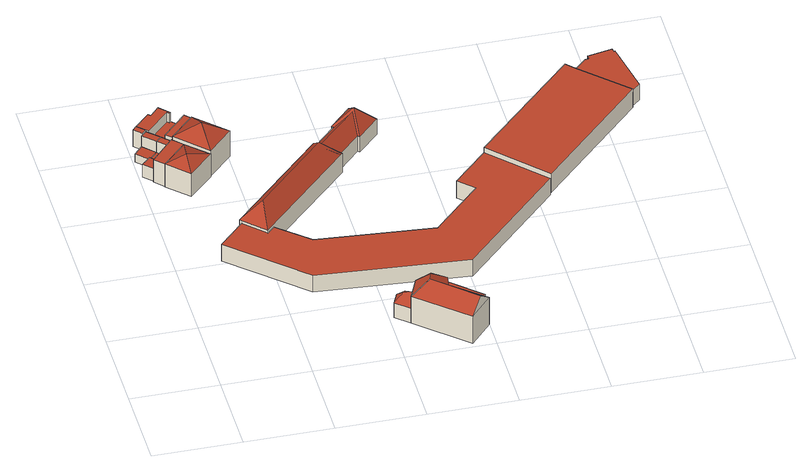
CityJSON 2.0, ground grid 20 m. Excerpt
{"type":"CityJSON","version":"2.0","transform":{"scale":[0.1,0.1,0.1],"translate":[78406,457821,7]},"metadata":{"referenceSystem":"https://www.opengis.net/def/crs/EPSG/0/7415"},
"CityObjects":{
"building1":{"type":"Building","children":["building1-1","building1-2","building1-3","building1-4","building1-5","building1-6","building1-7","building1-8"]},
"building1-1":{"type":"BuildingPart","attributes":{"roofType":"1000","RelativeEavesHeight":2.15,"RelativeRidgeHeight":2.15,"AbsoluteEavesHeight":10.66,"AbsoluteRidgeHeight":10.66},"parents":["building1"],"geometry":[{"type":"Solid","lod":"2","boundaries":[[[[0,1,2,3]],[[1,4,5,2]],[[4,6,7,5]],[[6,0,3,7]],[[6,4,1,0]],[[3,2,5,7]]]],"semantics":{"surfaces":[{"type":"WallSurface"},{"type":"RoofSurface","Direction":0,"Slope":90},{"type":"GroundSurface"}],"values":[[0,0,0,0,1,2]]}}]},
"building1-2":{"type":"BuildingPart","attributes":{"roofType":"1000","RelativeEavesHeight":4.39,"RelativeRidgeHeight":4.39,"AbsoluteEavesHeight":13.56,"AbsoluteRidgeHeight":13.56},"parents":["building1"],"geometry":[{"type":"Solid","lod":"2","boundaries":[[[[8,9,10,11]],[[9,12,13,10]],[[12,14,15,13]],[[14,8,11,15]],[[14,12,9,8]],[[11,10,13,15]]]],"semantics":{"surfaces":[{"type":"WallSurface"},{"type":"RoofSurface","Direction":0,"Slope":90},{"type":"GroundSurface"}],"values":[[0,0,0,0,1,2]]}}]},
"building1-3":{"type":"BuildingPart","attributes":{"roofType":"1000","RelativeEavesHeight":4.67,"RelativeRidgeHeight":4.67,"AbsoluteEavesHeight":13.56,"AbsoluteRidgeHeight":13.56},"parents":["building1"],"geometry":[{"type":"Solid","lod":"2","boundaries":[[[[9,16,17,18]],[[16,19,20,17]],[[19,12,21,20]],[[12,9,18,21]],[[12,19,16,9]],[[18,17,20,21]]]],"semantics":{"surfaces":[{"type":"WallSurface"},{"type":"RoofSurface","Direction":0,"Slope":90},{"type":"GroundSurface"}],"values":[[0,0,0,0,1,2]]}}]},
"building1-4":{"type":"BuildingPart","attributes":{"roofType":"1000","RelativeEavesHeight":4.56,"RelativeRidgeHeight":4.56,"AbsoluteEavesHeight":14.04,"AbsoluteRidgeHeight":14.04},"parents":["building1"],"geometry":[{"type":"Solid","lod":"2","boundaries":[[[[22,23,24,25]],[[23,26,27,24]],[[26,28,29,27]],[[28,22,25,29]],[[28,26,23,22]],[[25,24,27,29]]]],"semantics":{"surfaces":[{"type":"WallSurface"},{"type":"RoofSurface","Direction":0,"Slope":90},{"type":"GroundSurface"}],"values":[[0,0,0,0,1,2]]}}]},
"building1-5":{"type":"BuildingPart","attributes":{"roofType":"1000","RelativeEavesHeight":5.96,"RelativeRidgeHeight":5.96,"AbsoluteEavesHeight":13.98,"AbsoluteRidgeHeight":13.98},"parents":["building1"],"geometry":[{"type":"Solid","lod":"2","boundaries":[[[[30,31,32,33]],[[31,34,35,32]],[[34,36,37,35]],[[36,30,33,37]],[[36,34,31,30]],[[33,32,35,37]]]],"semantics":{"surfaces":[{"type":"WallSurface"},{"type":"RoofSurface","Direction":0,"Slope":90},{"type":"GroundSurface"}],"values":[[0,0,0,0,1,2]]}}]},
"building1-6":{"type":"BuildingPart","attributes":{"roofType":"1120","RelativeEavesHeight":6.04,"RelativeRidgeHeight":8,"AbsoluteEavesHeight":13.98,"AbsoluteRidgeHeight":15.94},"parents":["building1"],"geometry":[{"type":"Solid","lod":"2","boundaries":[[[[38,39,40,41]],[[39,30,42,40]],[[30,36,43,42]],[[36,38,41,43]],[[39,38,44]],[[30,39,44]],[[36,30,44]],[[38,36,44]],[[41,40,42,43]]]],"semantics":{"surfaces":[{"type":"WallSurface"},{"type":"RoofSurface","Direction":134.62,"Slope":58.09},{"type":"RoofSurface","Direction":225.06,"Slope":58.84},{"type":"RoofSurface","Direction":314.38,"Slope":59.77},{"type":"RoofSurface","Direction":44.62,"Slope":67.28},{"type":"GroundSurface"}],"values":[[0,0,0,0,1,2,3,4,5]]}}]},
"building1-7":{"type":"BuildingPart","attributes":{"roofType":"1000","RelativeEavesHeight":2.37,"RelativeRidgeHeight":2.37,"AbsoluteEavesHeight":10.66,"AbsoluteRidgeHeight":10.66},"parents":["building1"],"geometry":[{"type":"Solid","lod":"2","boundaries":[[[[45,0,46,47]],[[0,48,49,46]],[[48,50,51,49]],[[50,45,47,51]],[[50,48,0,45]],[[47,46,49,51]]]],"semantics":{"surfaces":[{"type":"WallSurface"},{"type":"RoofSurface","Direction":0,"Slope":90},{"type":"GroundSurface"}],"values":[[0,0,0,0,1,2]]}}]},
"building1-8":{"type":"BuildingPart","attributes":{"roofType":"1000","RelativeEavesHeight":3.22,"RelativeRidgeHeight":3.22,"AbsoluteEavesHeight":11.26,"AbsoluteRidgeHeight":11.26},"parents":["building1"],"geometry":[{"type":"Solid","lod":"2","boundaries":[[[[52,53,54,55]],[[53,56,57,54]],[[56,58,59,57]],[[58,52,55,59]],[[58,56,53,52]],[[55,54,57,59]]]],"semantics":{"surfaces":[{"type":"WallSurface"},{"type":"RoofSurface","Direction":0,"Slope":90},{"type":"GroundSurface"}],"values":[[0,0,0,0,1,2]]}}]},
"building2":{"type":"Building","children":["building2-1","building2-2","building2-3","building2-4"]},
"building2-1":{"type":"BuildingPart","attributes":{"roofType":"1000","RelativeEavesHeight":4.28,"RelativeRidgeHeight":4.28,"AbsoluteEavesHeight":14.04,"AbsoluteRidgeHeight":14.04},"parents":["building2"],"geometry":[{"type":"Solid","lod":"2","boundaries":[[[[60,61,62,63]],[[61,64,65,62]],[[64,26,66,65]],[[26,67,68,66]],[[67,69,70,68]],[[69,71,72,70]],[[71,73,74,72]],[[73,60,63,74]],[[73,71,69,67,26,64,61,60]],[[63,62,65,66,68,70,72,74]]]],"semantics":{"surfaces":[{"type":"WallSurface"},{"type":"RoofSurface","Direction":0,"Slope":90},{"type":"GroundSurface"}],"values":[[0,0,0,0,0,0,0,0,1,2]]}}]},
"building2-2":{"type":"BuildingPart","attributes":{"roofType":"1000","RelativeEavesHeight":2.06,"RelativeRidgeHeight":2.06,"AbsoluteEavesHeight":11.59,"AbsoluteRidgeHeight":11.59},"parents":["building2"],"geometry":[{"type":"Solid","lod":"2","boundaries":[[[[75,76,77,78]],[[76,79,80,77]],[[79,81,82,80]],[[81,83,84,82]],[[83,85,86,84]],[[85,75,78,86]],[[85,83,81,79,76,75]],[[78,77,80,82,84,86]]]],"semantics":{"surfaces":[{"type":"WallSurface"},{"type":"RoofSurface","Direction":0,"Slope":90},{"type":"GroundSurface"}],"values":[[0,0,0,0,0,0,1,2]]}}]},
"building2-3":{"type":"BuildingPart","attributes":{"roofType":"1000","RelativeEavesHeight":5.45,"RelativeRidgeHeight":5.45,"AbsoluteEavesHeight":14.64,"AbsoluteRidgeHeight":14.64},"parents":["building2"],"geometry":[{"type":"Solid","lod":"2","boundaries":[[[[87,88,89,90]],[[88,91,92,89]],[[91,93,94,92]],[[93,87,90,94]],[[93,91,88,87]],[[90,89,92,94]]]],"semantics":{"surfaces":[{"type":"WallSurface"},{"type":"RoofSurface","Direction":0,"Slope":90},{"type":"GroundSurface"}],"values":[[0,0,0,0,1,2]]}}]},
"building2-4":{"type":"BuildingPart","attributes":{"roofType":"1120","RelativeEavesHeight":6.85,"RelativeRidgeHeight":9.78,"AbsoluteEavesHeight":14.94,"AbsoluteRidgeHeight":17.86},"parents":["building2"],"geometry":[{"type":"Solid","lod":"2","boundaries":[[[[95,96,97,98]],[[96,99,100,97]],[[99,101,102,100]],[[101,95,98,102]],[[96,95,103]],[[99,96,103]],[[101,99,103]],[[95,101,103]],[[98,97,100,102]]]],"semantics":{"surfaces":[{"type":"WallSurface"},{"type":"RoofSurface","Direction":44.62,"Slope":53.3},{"type":"RoofSurface","Direction":134.62,"Slope":58.01},{"type":"RoofSurface","Direction":224.62,"Slope":53.3},{"type":"RoofSurface","Direction":314.18,"Slope":58.01},{"type":"GroundSurface"}],"values":[[0,0,0,0,1,2,3,4,5]]}}]},
"building3":{"type":"Building","children":["building3-1","building3-2","building3-3","building3-4"]},
"building3-1":{"type":"BuildingPart","attributes":{"roofType":"1030","RelativeEavesHeight":7.12,"RelativeRidgeHeight":10.25,"AbsoluteEavesHeight":15.15,"AbsoluteRidgeHeight":18.29},"parents":["building3"],"geometry":[{"type":"Solid","lod":"2","boundaries":[[[[104,105,106,107]],[[105,108,109,106]],[[108,110,111,109]],[[110,104,107,111]],[[108,105,112]],[[104,110,113]],[[105,104,113,112]],[[110,108,112,113]],[[107,106,109,111]]]],"semantics":{"surfaces":[{"type":"WallSurface"},{"type":"RoofSurface","Direction":221.69,"Slope":49.26},{"type":"RoofSurface","Direction":41.28,"Slope":49.19},{"type":"GroundSurface"}],"values":[[0,0,0,0,0,0,1,2,3]]}}]},
"building3-2":{"type":"BuildingPart","attributes":{"roofType":"1130","RelativeEavesHeight":3.82,"RelativeRidgeHeight":6.2,"AbsoluteEavesHeight":11.85,"AbsoluteRidgeHeight":14.24},"parents":["building3"],"geometry":[{"type":"Solid","lod":"2","boundaries":[[[[114,115,116,106]],[[115,117,118,116]],[[117,119,120,118]],[[119,114,106,120]],[[117,115,121]],[[114,119,122]],[[115,114,122,121]],[[119,117,121,122]],[[106,116,118,120]]]],"semantics":{"surfaces":[{"type":"WallSurface"},{"type":"RoofSurface","Direction":293.66,"Slope":41.16},{"type":"RoofSurface","Direction":216.11,"Slope":43.84},{"type":"RoofSurface","Direction":10.55,"Slope":43.74},{"type":"GroundSurface"}],"values":[[0,0,0,0,1,0,2,3,4]]}}]},
"building3-3":{"type":"BuildingPart","attributes":{"roofType":"1130","RelativeEavesHeight":7.09,"RelativeRidgeHeight":10.22,"AbsoluteEavesHeight":15.15,"AbsoluteRidgeHeight":18.29},"parents":["building3"],"geometry":[{"type":"Solid","lod":"2","boundaries":[[[[105,123,124,125]],[[123,126,127,124]],[[126,108,128,127]],[[108,105,125,128]],[[126,123,129]],[[105,108,112]],[[123,105,112,129]],[[108,126,129,112]],[[125,124,127,128]]]],"semantics":{"surfaces":[{"type":"WallSurface"},{"type":"RoofSurface","Direction":4.89,"Slope":32.22},{"type":"RoofSurface","Direction":292.42,"Slope":48.17},{"type":"RoofSurface","Direction":102.4,"Slope":50.51},{"type":"GroundSurface"}],"values":[[0,0,0,0,1,0,2,3,4]]}}]},
"building3-4":{"type":"BuildingPart","attributes":{"roofType":"1000","RelativeEavesHeight":6.67,"RelativeRidgeHeight":6.67,"AbsoluteEavesHeight":14.8,"AbsoluteRidgeHeight":14.8},"parents":["building3"],"geometry":[{"type":"Solid","lod":"2","boundaries":[[[[130,131,132,133]],[[131,134,128,132]],[[134,135,136,128]],[[135,130,133,136]],[[135,134,131,130]],[[133,132,128,136]]]],"semantics":{"surfaces":[{"type":"WallSurface"},{"type":"RoofSurface","Direction":0,"Slope":90},{"type":"GroundSurface"}],"values":[[0,0,0,0,1,2]]}}]},
"building4":{"type":"Building","children":["building4-1","building4-2","building4-3","building4-4","building4-5","building4-6"]},
"building4-1":{"type":"BuildingPart","attributes":{"roofType":"1040","RelativeEavesHeight":5.06,"RelativeRidgeHeight":9.15,"AbsoluteEavesHeight":12.93,"AbsoluteRidgeHeight":17.02},"parents":["building4"],"geometry":[{"type":"Solid","lod":"2","boundaries":[[[[137,138,139,140]],[[138,141,142,139]],[[141,143,144,142]],[[143,137,140,144]],[[141,138,145]],[[137,143,146]],[[138,137,146,145]],[[143,141,145,146]],[[140,139,142,144]]]],"semantics":{"surfaces":[{"type":"WallSurface"},{"type":"RoofSurface","Direction":44.25,"Slope":41.56},{"type":"RoofSurface","Direction":224.41,"Slope":41.56},{"type":"RoofSurface","Direction":314.61,"Slope":40.69},{"type":"RoofSurface","Direction":134.65,"Slope":40.69},{"type":"GroundSurface"}],"values":[[0,0,0,0,1,2,3,4,5]]}}]},
"building4-2":{"type":"BuildingPart","attributes":{"roofType":"1120","RelativeEavesHeight":4.13,"RelativeRidgeHeight":8.23,"AbsoluteEavesHeight":12.53,"AbsoluteRidgeHeight":16.62},"parents":["building4"],"geometry":[{"type":"Solid","lod":"2","boundaries":[[[[147,148,149,150]],[[148,151,152,149]],[[151,153,154,152]],[[153,147,150,154]],[[148,147,155]],[[151,148,155]],[[153,151,155]],[[147,153,155]],[[150,149,152,154]]]],"semantics":{"surfaces":[{"type":"WallSurface"},{"type":"RoofSurface","Direction":44.56,"Slope":40.66},{"type":"RoofSurface","Direction":134.52,"Slope":40.69},{"type":"RoofSurface","Direction":224.56,"Slope":40.66},{"type":"RoofSurface","Direction":314.75,"Slope":40.69},{"type":"GroundSurface"}],"values":[[0,0,0,0,1,2,3,4,5]]}}]},
"building4-3":{"type":"BuildingPart","attributes":{"roofType":"1000","RelativeEavesHeight":4.14,"RelativeRidgeHeight":4.14,"AbsoluteEavesHeight":12.68,"AbsoluteRidgeHeight":12.68},"parents":["building4"],"geometry":[{"type":"Solid","lod":"2","boundaries":[[[[156,157,158,159]],[[157,160,161,158]],[[160,162,163,161]],[[162,164,165,163]],[[164,166,167,165]],[[166,168,169,167]],[[168,170,171,169]],[[170,172,173,171]],[[172,174,175,173]],[[174,176,177,175]],[[176,156,159,177]],[[176,174,172,170,168,166,164,162,160,157,156]],[[159,158,161,163,165,167,169,171,173,175,177]]]],"semantics":{"surfaces":[{"type":"WallSurface"},{"type":"RoofSurface","Direction":168.62,"Slope":90},{"type":"GroundSurface"}],"values":[[0,0,0,0,0,0,0,0,0,0,0,1,2]]}}]},
"building4-4":{"type":"BuildingPart","attributes":{"roofType":"1000","RelativeEavesHeight":5.03,"RelativeRidgeHeight":5.03,"AbsoluteEavesHeight":13.48,"AbsoluteRidgeHeight":13.48},"parents":["building4"],"geometry":[{"type":"Solid","lod":"2","boundaries":[[[[178,179,180,181]],[[179,182,183,180]],[[182,184,159,183]],[[184,185,177,159]],[[185,178,181,177]],[[185,184,182,179,178]],[[181,180,183,159,177]]]],"semantics":{"surfaces":[{"type":"WallSurface"},{"type":"RoofSurface","Direction":0,"Slope":90},{"type":"GroundSurface"}],"values":[[0,0,0,0,0,1,2]]}}]},
"building4-5":{"type":"BuildingPart","attributes":{"roofType":"1000","RelativeEavesHeight":4.51,"RelativeRidgeHeight":4.51,"AbsoluteEavesHeight":12.2,"AbsoluteRidgeHeight":12.2},"parents":["building4"],"geometry":[{"type":"Solid","lod":"2","boundaries":[[[[186,187,188,189]],[[187,190,191,188]],[[190,192,193,191]],[[192,194,195,193]],[[194,196,197,195]],[[196,198,199,197]],[[198,200,201,199]],[[200,202,203,201]],[[202,204,205,203]],[[204,206,207,205]],[[206,208,209,207]],[[208,186,189,209]],[[208,206,204,202,200,198,196,194,192,190,187,186]],[[189,188,191,193,195,197,199,201,203,205,207,209]]]],"semantics":{"surfaces":[{"type":"WallSurface"},{"type":"RoofSurface","Direction":0,"Slope":90},{"type":"GroundSurface"}],"values":[[0,0,0,0,0,0,0,0,0,0,0,0,1,2]]}}]},
"building4-6":{"type":"BuildingPart","attributes":{"roofType":"1040","RelativeEavesHeight":4.04,"RelativeRidgeHeight":7.54,"AbsoluteEavesHeight":12.37,"AbsoluteRidgeHeight":15.87},"parents":["building4"],"geometry":[{"type":"Solid","lod":"2","boundaries":[[[[210,211,212,213]],[[211,214,215,212]],[[214,216,217,215]],[[216,210,213,217]],[[214,211,218]],[[210,216,219]],[[211,210,219,218]],[[216,214,218,219]],[[213,212,215,217]]]],"semantics":{"surfaces":[{"type":"WallSurface"},{"type":"RoofSurface","Direction":44.56,"Slope":-45.12},{"type":"RoofSurface","Direction":224.25,"Slope":-46.03},{"type":"RoofSurface","Direction":314.67,"Slope":40.39},{"type":"RoofSurface","Direction":134.65,"Slope":40.39},{"type":"GroundSurface"}],"values":[[0,0,0,0,1,2,3,4,5]]}}]}
},
"vertices":[
[47,766,37],[27,746,37],[27,746,15],[47,766,15],[2,771,37],[2,771,15],[21,792,37],[21,792,15],
[33,804,66],[60,778,66],[60,778,22],[33,804,22],[47,766,66],[47,766,22],[21,792,66],[21,792,22],
[78,760,66],[78,760,19],[60,778,19],[67,747,66],[67,747,19],[47,766,19],
[24,795,70],[7,811,70],[7,811,25],[24,795,25],[16,821,70],[16,821,25],[33,804,70],[33,804,25],
[45,682,70],[25,702,70],[25,702,10],[45,682,10],[78,760,70],[78,760,10],[100,738,70],[100,738,10],
[147,692,70],[91,636,70],[91,636,9],[147,692,9],[45,682,9],[100,738,9],[91,681,89],
[27,745,37],[47,766,13],[27,745,13],[67,747,37],[67,747,13],[47,725,37],[47,725,13],
[27,704,43],[6,725,43],[6,725,10],[27,704,10],[27,745,43],[27,745,10],[47,725,43],[47,725,10],
[95,847,70],[90,851,70],[90,851,28],[95,847,28],[39,799,70],[39,799,28],[16,821,28],[50,855,70],[50,855,28],[55,850,70],[55,850,28],[76,872,70],[76,872,28],[98,850,70],[98,850,28],
[122,827,46],[67,771,46],[67,771,25],[122,827,25],[39,799,46],[39,799,25],[90,851,46],[90,851,25],[95,847,46],[95,847,25],[98,850,46],[98,850,25],
[135,814,76],[80,758,76],[80,758,22],[135,814,22],[67,771,76],[67,771,22],[122,827,76],[122,827,22],
[135,814,79],[202,748,79],[202,748,11],[135,814,11],[147,692,79],[147,692,11],[80,758,79],[80,758,11],[141,753,109],
[549,8,82],[439,106,82],[439,106,10],[549,8,10],[525,125,82],[525,125,10],[598,63,82],[598,63,10],[482,116,113],[573,35,113],
[439,106,49],[408,134,49],[408,134,10],[420,160,49],[420,160,10],[461,157,49],[461,157,10],[433,139,72],[450,132,72],
[461,157,82],[461,157,11],[439,106,11],[529,151,82],[529,151,11],[525,125,11],[489,135,113],
[594,80,78],[587,72,78],[587,72,11],[594,80,11],[525,125,78],[528,141,78],[528,141,11],
[156,474,59],[369,690,59],[369,690,9],[156,474,9],[420,641,59],[420,641,9],[206,425,59],[206,425,9],[369,640,100],[207,475,100],
[470,792,55],[520,743,55],[520,743,14],[470,792,14],[471,693,55],[471,693,14],[421,742,55],[421,742,14],[470,742,96],
[963,802,57],[994,833,57],[994,833,15],[963,802,15],[1003,835,57],[1003,835,15],[1002,844,57],[1002,844,15],[1058,855,57],[1058,855,15],[1060,846,57],[1060,846,15],[1063,847,57],[1063,847,15],[1086,724,57],[1086,724,15],[1065,706,57],[1065,706,15],[1067,704,57],[1067,704,15],[1066,702,57],[1066,702,15],
[831,462,65],[714,583,65],[714,583,15],[831,462,15],[947,819,65],[947,819,15],[963,802,65],[1066,702,65],
[558,357,52],[668,469,52],[668,469,7],[558,357,7],[634,502,52],[634,502,7],[714,583,52],[714,583,7],[829,464,52],[829,464,7],[605,235,52],[605,235,7],[264,262,52],[264,262,7],[101,410,52],[101,410,7],[160,470,52],[160,470,7],[206,425,52],[206,425,7],[223,441,52],[223,441,7],[293,380,52],[293,380,7],
[373,686,54],[424,738,54],[424,738,13],[373,686,13],[467,697,54],[467,697,13],[416,645,54],[416,645,13],[470,742,89],[369,640,89]
]}
